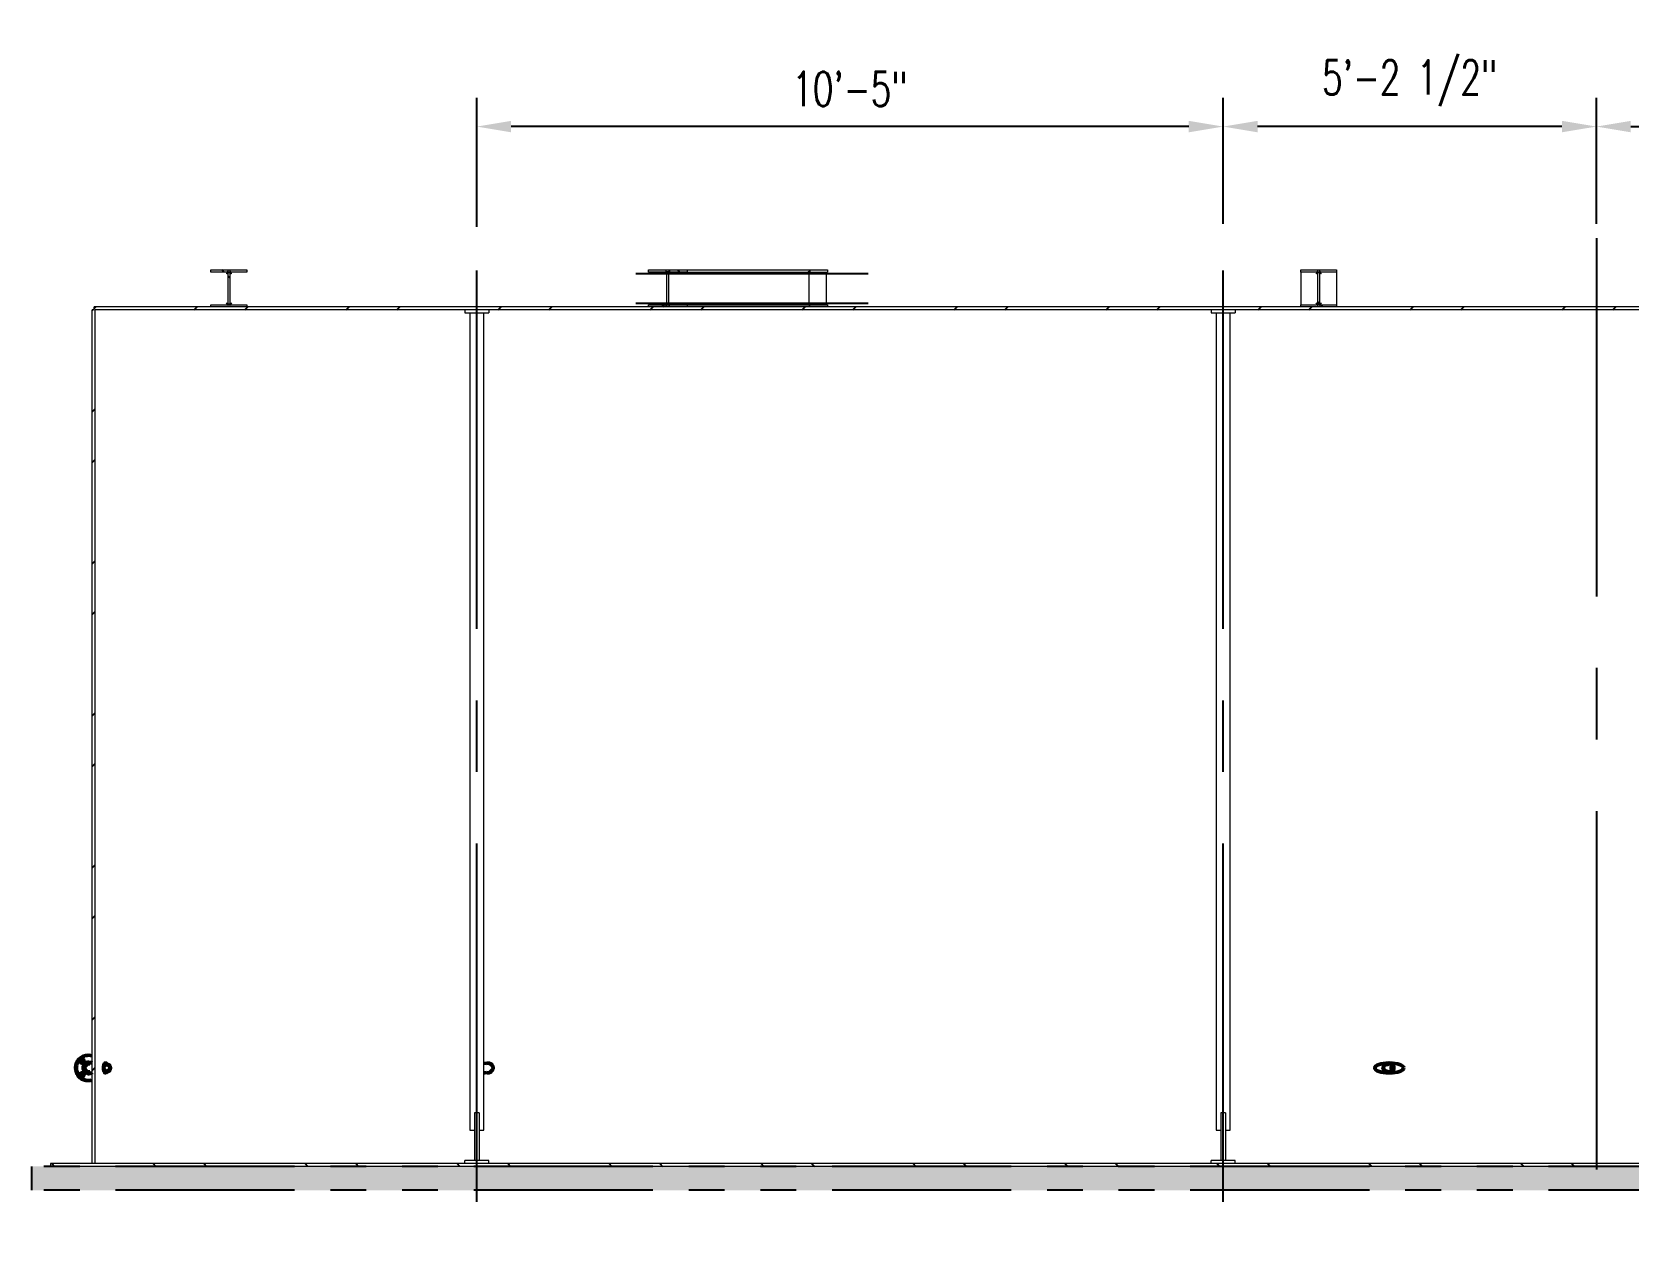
# Model space of a CAD drawing. Header units: inches. Extents: x 0 to 4731, y 0 to 1632.
# Drawn here: x 3550.8 to 3818.1, y 968.1 to 1169.7 of the extents above; entities that cross this region are included whole.
import ezdxf

# ---------------------------------------------------------------- set-up
doc = ezdxf.new("R2010")
doc.units = ezdxf.units.IN
doc.header["$LTSCALE"] = 48
doc.header["$MEASUREMENT"] = 0
doc.linetypes.add('CENTER', pattern=[2, 1.25, -0.25, 0.25, -0.25])
doc.linetypes.add('PHANTOM2', pattern=[1.25, 0.625, -0.125, 0.125, -0.125, 0.125, -0.125])
for name, color, linetype, lineweight in [('AM_0', 7, 'Continuous', 50), ('AM_11', 92, 'PHANTOM2', 25), ('AM_7', 142, 'CENTER', 25), ('Am_8', 1, 'Continuous', 25), ('Equipment-AM_5', 92, 'Continuous', 25)]:
    doc.layers.add(name, color=color, linetype=linetype, lineweight=lineweight)
doc.styles.get("Standard").update_dxf_attribs({"font": 'ROMANS.SHX', "width": 0.7})
doc.dimstyles.new('VALMET_ANSI$0', dxfattribs={"dimscale": 48, "dimtxt": 0.12, "dimasz": 0.12, "dimexe": 0.1, "dimexo": 0.05, "dimgap": 0.06, "dimtad": 1, "dimtoh": 1, "dimdec": 5, "dimzin": 7, "dimdsep": 46, "dimlunit": 4, "dimtxsty": 'Standard', "dimcen": 0, "dimclrd": 256, "dimclre": 256, "dimclrt": 140, "dimadec": 0, "dimazin": 2, "dimtp": 0.1, "dimtm": 0.1, "dimtfac": 0.71, "dimtdec": 5, "dimtofl": 0, "dimtmove": 0, "dimatfit": 3, "dimfxl": 1, "dimfrac": 2, "dimtolj": 1, "dimtzin": 7, "dimlwd": -1, "dimlwe": -1, "dimarcsym": 1})
pattern_1 = [(135, (3095.74, 106.287), (-12.72792, -12.72792), []), (135, (3095.74, 114.772), (-12.72792, -12.72792), [])]

# ---------------------------------------------------------------- blocks, each defined once
blk = doc.blocks.new('*D610')
at = {"layer": 'Defpoints', "color": 0, "transparency": 16777216}
for p in [(3750.31, 1153.82), (3750.31, 1135.12), (3812.81, 1135.12)]:
    blk.add_point(p, dxfattribs=at)
at = {"layer": 'Equipment-AM_5', "linetype": 'ByBlock', "transparency": 16777216}
for p, q in [((3750.31, 1137.52), (3750.31, 1158.62)), ((3812.81, 1137.52), (3812.81, 1158.62)), ((3807.05, 1153.82), (3756.07, 1153.82))]:
    blk.add_line(p, q, dxfattribs=at)
at = {"layer": 'Equipment-AM_5', "transparency": 16777216}
for points in [[(3756.07, 1154.78), (3756.07, 1152.86), (3750.31, 1153.82)], [(3807.05, 1154.78), (3807.05, 1152.86), (3812.81, 1153.82)]]:
    blk.add_solid(points, dxfattribs=at)
at = {"layer": 'Equipment-AM_5', "color": 140, "transparency": 16777216, "insert": (3781.56, 1161.09), "char_height": 5.76, "attachment_point": 5}
blk.add_mtext('\\A1;5\'-2 1/2"', dxfattribs=at)
blk = doc.blocks.new('*D611')
at = {"layer": 'Defpoints', "color": 0, "transparency": 16777216}
for p in [(3625.31, 1153.82), (3625.31, 1134.62), (3750.31, 1135.12)]:
    blk.add_point(p, dxfattribs=at)
at = {"layer": 'Equipment-AM_5', "linetype": 'ByBlock', "transparency": 16777216}
for p, q in [((3625.31, 1137.02), (3625.31, 1158.62)), ((3750.31, 1137.52), (3750.31, 1158.62)), ((3744.55, 1153.82), (3631.07, 1153.82))]:
    blk.add_line(p, q, dxfattribs=at)
at = {"layer": 'Equipment-AM_5', "transparency": 16777216}
for points in [[(3631.07, 1154.78), (3631.07, 1152.86), (3625.31, 1153.82)], [(3744.55, 1154.78), (3744.55, 1152.86), (3750.31, 1153.82)]]:
    blk.add_solid(points, dxfattribs=at)
at = {"layer": 'Equipment-AM_5', "color": 140, "transparency": 16777216, "insert": (3687.81, 1160.13), "char_height": 5.76, "attachment_point": 5}
blk.add_mtext('\\A1;10\'-5"', dxfattribs=at)
blk = doc.blocks.new('*D612')
at = {"layer": 'Defpoints', "color": 0, "transparency": 16777216}
for p in [(3875.31, 1153.82), (3812.81, 1135.12), (3875.31, 1134.62)]:
    blk.add_point(p, dxfattribs=at)
at = {"layer": 'Equipment-AM_5', "linetype": 'ByBlock', "transparency": 16777216}
for p, q in [((3812.81, 1137.52), (3812.81, 1158.62)), ((3875.31, 1137.02), (3875.31, 1158.62)), ((3818.57, 1153.82), (3869.55, 1153.82))]:
    blk.add_line(p, q, dxfattribs=at)
at = {"layer": 'Equipment-AM_5', "transparency": 16777216}
for points in [[(3818.57, 1154.78), (3818.57, 1152.86), (3812.81, 1153.82)], [(3869.55, 1154.78), (3869.55, 1152.86), (3875.31, 1153.82)]]:
    blk.add_solid(points, dxfattribs=at)
at = {"layer": 'Equipment-AM_5', "color": 140, "transparency": 16777216, "insert": (3844.06, 1161.09), "char_height": 5.76, "attachment_point": 5}
blk.add_mtext('\\A1;5\'-2 1/2"', dxfattribs=at)

msp = doc.modelspace()

# ---------------------------------------------------------------- hatches: boundary and pattern name
at = {"layer": 'Am_8'}
h = msp.add_hatch(dxfattribs=at)
h.set_pattern_fill('ANSI32', color=256, scale=48, angle=90, style=0)
h.set_pattern_definition(pattern_1)
edge = h.paths.add_edge_path(flags=0)
edge.add_line((3580.799903, 1123.621149), (3586.819903, 1123.621149))
edge.add_line((3586.819903, 1123.621149), (3586.819903, 1123.986149))
edge.add_line((3586.819903, 1123.986149), (3584.189903, 1123.986149))
edge.add_arc((3584.189903, 1124.236149), 0.25, 180, 270, ccw=False)
edge.add_line((3583.939903, 1124.236149), (3583.939903, 1129.206149))
edge.add_arc((3584.189903, 1129.206149), 0.25, 90, 180, ccw=False)
edge.add_line((3584.189903, 1129.456149), (3586.819903, 1129.456149))
edge.add_line((3586.819903, 1129.456149), (3586.819903, 1129.821149))
edge.add_line((3586.819903, 1129.821149), (3580.799903, 1129.821149))
edge.add_line((3580.799903, 1129.821149), (3580.799903, 1129.456149))
edge.add_line((3580.799903, 1129.456149), (3583.429903, 1129.456149))
edge.add_arc((3583.429903, 1129.206149), 0.25, 0, 90, ccw=False)
edge.add_line((3583.679903, 1129.206149), (3583.679903, 1124.236149))
edge.add_arc((3583.429903, 1124.236149), 0.25, 270, 360, ccw=False)
edge.add_line((3583.429903, 1123.986149), (3580.799903, 1123.986149))
edge.add_line((3580.799903, 1123.986149), (3580.799903, 1123.621149))
h = msp.add_hatch(dxfattribs=at)
h.set_pattern_fill('ANSI32', color=256, scale=48, angle=90, style=0)
h.set_pattern_definition(pattern_1)
edge = h.paths.add_edge_path(flags=0)
edge.add_line((3660.527745, 1129.456149), (3660.527745, 1129.821149))
edge.add_line((3660.527745, 1129.821149), (3654.079453, 1129.821149))
edge.add_line((3654.079453, 1129.821149), (3654.079453, 1129.456149))
edge.add_line((3654.079453, 1129.456149), (3656.896564, 1129.456149))
edge.add_ellipse((3656.896564, 1129.206149), major_axis=(0.267786, 0), ratio=0.9335804265, start_angle=0, end_angle=90, ccw=False)
edge.add_line((3657.16435, 1129.206149), (3657.16435, 1124.236149))
edge.add_ellipse((3656.896564, 1124.236149), major_axis=(0.267786, 0), ratio=0.9335804265, start_angle=-90, end_angle=0, ccw=False)
edge.add_line((3656.896564, 1123.986149), (3654.079453, 1123.986149))
edge.add_line((3654.079453, 1123.986149), (3654.079453, 1123.621149))
edge.add_line((3654.079453, 1123.621149), (3660.527745, 1123.621149))
edge.add_line((3660.527745, 1123.621149), (3660.527745, 1123.986149))
edge.add_line((3660.527745, 1123.986149), (3657.710634, 1123.986149))
edge.add_ellipse((3657.710634, 1124.236149), major_axis=(0.267786, 0), ratio=0.9335804265, start_angle=180, end_angle=270, ccw=False)
edge.add_line((3657.442848, 1124.236149), (3657.442848, 1129.206149))
edge.add_ellipse((3657.710634, 1129.206149), major_axis=(0.267786, 0), ratio=0.9335804265, start_angle=90, end_angle=180, ccw=False)
edge.add_line((3657.710634, 1129.456149), (3660.527745, 1129.456149))
h = msp.add_hatch(dxfattribs=at)
h.set_pattern_fill('ANSI32', color=256, scale=48, angle=90, style=0)
h.set_pattern_definition(pattern_1)
edge = h.paths.add_edge_path(flags=0)
edge.add_line((3763.299903, 1123.986149), (3763.299903, 1123.621149))
edge.add_line((3763.299903, 1123.621149), (3769.319903, 1123.621149))
edge.add_line((3769.319903, 1123.621149), (3769.319903, 1123.986149))
edge.add_line((3769.319903, 1123.986149), (3766.689903, 1123.986149))
edge.add_arc((3766.689903, 1124.236149), 0.25, 180, 270, ccw=False)
edge.add_line((3766.439903, 1124.236149), (3766.439903, 1129.206149))
edge.add_arc((3766.689903, 1129.206149), 0.25, 90, 180, ccw=False)
edge.add_line((3766.689903, 1129.456149), (3769.319903, 1129.456149))
edge.add_line((3769.319903, 1129.456149), (3769.319903, 1129.821149))
edge.add_line((3769.319903, 1129.821149), (3763.299903, 1129.821149))
edge.add_line((3763.299903, 1129.821149), (3763.299903, 1129.456149))
edge.add_line((3763.299903, 1129.456149), (3765.929903, 1129.456149))
edge.add_arc((3765.929903, 1129.206149), 0.25, 0, 90, ccw=False)
edge.add_line((3766.179903, 1129.206149), (3766.179903, 1124.236149))
edge.add_arc((3765.929903, 1124.236149), 0.25, 270, 360, ccw=False)
edge.add_line((3765.929903, 1123.986149), (3763.299903, 1123.986149))
h = msp.add_hatch(dxfattribs=at)
h.set_pattern_fill('ANSI32', color=256, scale=48, style=0)
h.set_pattern_definition([(45, (3095.74, 106.287), (-12.72792, 12.72792), []), (45, (3104.224, 106.287), (-12.72792, 12.72792), [])])
h.paths.add_polyline_path([(4064.715301, 980.121149), (4064.715301, 1123.621149), (3561.239927, 1123.621149), (3561.239927, 1123.121149), (3560.904505, 1123.121149), (3560.904505, 980.121149), (3561.404901, 980.121149), (3561.404901, 1123.121149), (4064.214905, 1123.121149), (4064.214905, 980.121149)], flags=0)
h = msp.add_hatch(dxfattribs=at)
h.set_pattern_fill('SACNCR', color=256, scale=48, style=0)
h.set_pattern_definition([(45, (3095.739, 106.287), (-3.18198, 3.18198), []), (45, (3098.921, 106.287), (-3.18198, 3.18198), [0, -4.5])])
h.paths.add_polyline_path([(4074.809903, 975.621149), (4074.809903, 979.621149), (3550.809903, 979.621149), (3550.809903, 975.621149)], flags=0)
h = msp.add_hatch(dxfattribs=at)
h.set_pattern_fill('ANSI32', color=256, scale=48, angle=90, style=0)
h.set_pattern_definition(pattern_1)
h.paths.add_polyline_path([(3553.899287, 979.621149), (4071.720519, 979.621149), (4071.720519, 980.121149), (3553.899287, 980.121149)], flags=0)

# ---------------------------------------------------------------- linework, layer by layer
at = {"layer": 'AM_0', "lineweight": 18}
for p, q in [((3580.799903, 1129.456149), (3580.799903, 1129.821149)), ((3580.799903, 1129.821149), (3586.819903, 1129.821149)), ((3583.429903, 1129.456149), (3580.799903, 1129.456149)), ((3583.679903, 1124.236149), (3583.679903, 1129.206149)), ((3583.939903, 1129.206149), (3583.939903, 1124.236149)), ((3586.819903, 1129.456149), (3584.189903, 1129.456149)), ((3586.819903, 1129.821149), (3586.819903, 1129.456149)), ((3654.079453, 1129.821149), (3660.527745, 1129.821149)), ((3654.079453, 1129.456149), (3654.079453, 1129.821149)), ((3656.896564, 1129.456149), (3654.079453, 1129.456149)), ((3657.16435, 1124.236149), (3657.16435, 1129.206149)), ((3657.442848, 1129.206149), (3657.442848, 1124.236149)), ((3657.442848, 1129.206149), (3680.949152, 1129.206149)), ((3660.527745, 1129.456149), (3657.710634, 1129.456149)), ((3660.527745, 1129.821149), (3660.527745, 1129.456149)), ((3660.527745, 1129.821149), (3684.03405, 1129.821149)), ((3660.527745, 1129.456149), (3684.03405, 1129.456149)), ((3680.949152, 1129.206149), (3680.949152, 1124.236149)), ((3683.819903, 1129.456149), (3683.819903, 1123.986149)), ((3684.03405, 1129.821149), (3684.03405, 1129.456149)), ((3763.299903, 1129.456149), (3763.299903, 1129.821149)), ((3763.299903, 1129.821149), (3769.319903, 1129.821149)), ((3765.929903, 1129.456149), (3763.299903, 1129.456149)), ((3763.299903, 1129.456149), (3763.299903, 1123.986149)), ((3766.179903, 1124.236149), (3766.179903, 1129.206149)), ((3766.439903, 1129.206149), (3766.439903, 1124.236149)), ((3769.319903, 1129.456149), (3766.689903, 1129.456149)), ((3769.319903, 1129.821149), (3769.319903, 1129.456149)), ((3769.319903, 1129.456149), (3769.319903, 1123.986149)), ((3560.904505, 980.121149), (3560.904505, 1123.121149)), ((3561.239927, 1123.121149), (3560.904505, 1123.121149)), ((3561.239927, 1123.121149), (3561.239927, 1123.621149)), ((4064.715301, 1123.621149), (3561.239927, 1123.621149)), ((4064.214905, 1123.121149), (3561.404901, 1123.121149)), ((3561.404901, 980.121149), (3561.404901, 1123.121149)), ((3580.799903, 1123.621149), (3580.799903, 1123.986149)), ((3580.799903, 1123.986149), (3583.429903, 1123.986149)), ((3586.819903, 1123.621149), (3580.799903, 1123.621149)), ((3584.189903, 1123.986149), (3586.819903, 1123.986149)), ((3586.819903, 1123.986149), (3586.819903, 1123.621149)), ((3623.309903, 1123.121149), (3623.309903, 1122.621149)), ((3627.309903, 1123.121149), (3627.309903, 1122.621149)), ((3654.079453, 1123.621149), (3654.079453, 1123.986149)), ((3654.079453, 1123.986149), (3656.896564, 1123.986149)), ((3660.527745, 1123.621149), (3654.079453, 1123.621149)), ((3657.442848, 1124.236149), (3680.949152, 1124.236149)), ((3657.710634, 1123.986149), (3660.527745, 1123.986149)), ((3660.527745, 1123.986149), (3660.527745, 1123.621149)), ((3660.527745, 1123.986149), (3684.03405, 1123.986149)), ((3684.03405, 1123.986149), (3684.03405, 1123.621149)), ((3748.309903, 1123.121149), (3748.309903, 1122.621149)), ((3752.309903, 1123.121149), (3752.309903, 1122.621149)), ((3763.299903, 1123.986149), (3765.929903, 1123.986149)), ((3763.299903, 1123.621149), (3763.299903, 1123.986149)), ((3769.319903, 1123.621149), (3763.299903, 1123.621149)), ((3766.689903, 1123.986149), (3769.319903, 1123.986149)), ((3769.319903, 1123.986149), (3769.319903, 1123.621149)), ((3623.309903, 1122.621149), (3627.309903, 1122.621149)), ((3624.122403, 1122.621149), (3624.122403, 985.702079)), ((3626.497403, 985.702079), (3626.497403, 1122.621149)), ((3748.309903, 1122.621149), (3752.309903, 1122.621149)), ((3749.122403, 1122.621149), (3749.122403, 985.702079)), ((3751.497403, 985.702079), (3751.497403, 1122.621149)), ((3560.312566, 998.246149), (3560.183157, 998.246149)), ((3560.344919, 997.089899), (3560.312566, 997.089899)), ((3560.231685, 996.778649), (3560.16432, 996.77494)), ((3560.16432, 995.467358), (3560.231685, 995.463649)), ((3560.904505, 996.778649), (3560.231685, 996.778649)), ((3560.231685, 995.463649), (3560.904505, 995.463649)), ((3560.312566, 995.152399), (3560.344919, 995.152399)), ((3562.919457, 995.463649), (3563.337514, 995.463649)), ((3563.337514, 996.778649), (3562.91973, 996.778649)), ((3626.601709, 996.92836), (3626.497403, 996.914821)), ((3627.619103, 996.778649), (3626.497403, 996.778649)), ((3626.497403, 995.463649), (3627.619103, 995.463649)), ((3779.60912, 996.778649), (3778.674053, 996.778649)), ((3778.674053, 995.463649), (3779.60912, 995.463649)), ((3560.183157, 993.996149), (3560.312566, 993.996149)), ((3625.684903, 988.621149), (3624.934903, 988.621149)), ((3624.934903, 988.621149), (3624.934903, 980.621149)), ((3625.684903, 988.621149), (3625.684903, 980.621149)), ((3750.684903, 988.621149), (3749.934903, 988.621149)), ((3749.934903, 988.621149), (3749.934903, 980.621149)), ((3750.684903, 988.621149), (3750.684903, 980.621149)), ((3624.122403, 985.702079), (3624.934903, 985.702079)), ((3625.684903, 985.702079), (3626.497403, 985.702079)), ((3749.122403, 985.702079), (3749.934903, 985.702079)), ((3750.684903, 985.702079), (3751.497403, 985.702079)), ((3553.899287, 980.121149), (3553.899287, 979.621149)), ((4071.720519, 980.121149), (3553.899287, 980.121149)), ((4071.720519, 979.621149), (3553.899287, 979.621149)), ((3561.404901, 980.121149), (3560.904505, 980.121149)), ((3627.309903, 980.621149), (3623.309903, 980.621149)), ((3623.309903, 980.121149), (3623.309903, 980.621149)), ((3627.309903, 980.121149), (3627.309903, 980.621149)), ((3748.309903, 980.121149), (3748.309903, 980.621149)), ((3752.309903, 980.621149), (3748.309903, 980.621149)), ((3752.309903, 980.121149), (3752.309903, 980.621149))]:
    msp.add_line(p, q, dxfattribs=at)
at = {"layer": 'AM_0', "flags": 128}
for points in [[(3558.731755, 997.623751), (3558.619672, 997.497969), (3558.517729, 997.363259), (3558.426587, 997.220492), (3558.346837, 997.070596), (3558.278996, 996.914542), (3558.223504, 996.753343), (3558.180722, 996.588044), (3558.150926, 996.419717), (3558.134309, 996.249454), (3558.130981, 996.078358), (3558.140961, 995.90754), (3558.164186, 995.738107), (3558.200505, 995.571159), (3558.249682, 995.407777), (3558.311398, 995.249022), (3558.385254, 995.095923), (3558.470769, 994.949473), (3558.56739, 994.810622), (3558.67449, 994.68027), (3558.791374, 994.559262), (3558.917284, 994.448384), (3559.051404, 994.348355), (3559.192864, 994.259823), (3559.340747, 994.183362), (3559.494092, 994.119469), (3559.651907, 994.068557), (3559.813167, 994.030957), (3559.976826, 994.006913), (3560.141824, 993.99658), (3560.183157, 993.996149)], [(3558.861164, 997.623751), (3558.749082, 997.497969), (3558.647138, 997.363259), (3558.555996, 997.220492), (3558.476246, 997.070596), (3558.408405, 996.914542), (3558.352914, 996.753343), (3558.310131, 996.588044), (3558.280335, 996.419717), (3558.263719, 996.249454), (3558.26039, 996.078358), (3558.270371, 995.90754), (3558.293596, 995.738107), (3558.329914, 995.571159), (3558.379091, 995.407777), (3558.440808, 995.249022), (3558.514663, 995.095923), (3558.600179, 994.949473), (3558.6968, 994.810622), (3558.803899, 994.68027), (3558.920784, 994.559262), (3559.046694, 994.448384), (3559.180814, 994.348355), (3559.322274, 994.259823), (3559.470156, 994.183362), (3559.623502, 994.119469), (3559.781316, 994.068557), (3559.942576, 994.030957), (3560.106236, 994.006913), (3560.271233, 993.99658), (3560.436499, 994.000026), (3560.600961, 994.017229), (3560.763552, 994.048076), (3560.904505, 994.086431)], [(3559.031918, 997.446974), (3558.991024, 997.394306), (3558.962023, 997.333768), (3558.94627, 997.268191), (3558.944503, 997.200641), (3558.956803, 997.134278), (3558.982596, 997.072203), (3559.020675, 997.01732), (3559.06926, 996.972195), (3559.12608, 996.938937), (3559.188476, 996.919102), (3559.253533, 996.913618), (3559.318207, 996.922741), (3559.379475, 996.946044), (3559.434472, 996.982437), (3559.480626, 997.030219), (3559.51578, 997.087156), (3559.538288, 997.150586), (3559.5471, 997.217541), (3559.541803, 997.284893), (3559.522644, 997.349491), (3559.49052, 997.408314), (3559.446932, 997.458614), (3559.393919, 997.498036), (3559.333959, 997.524739), (3559.269857, 997.537473), (3559.204609, 997.535643), (3559.141267, 997.519335), (3559.082791, 997.48931), (3559.031918, 997.446974)], [(3559.031918, 995.237266), (3558.991024, 995.184597), (3558.962023, 995.124059), (3558.94627, 995.058482), (3558.944503, 994.990933), (3558.956803, 994.924569), (3558.982596, 994.862494), (3559.020675, 994.807611), (3559.06926, 994.762486), (3559.12608, 994.729228), (3559.188476, 994.709394), (3559.253533, 994.70391), (3559.318207, 994.713032), (3559.379475, 994.736335), (3559.434472, 994.772728), (3559.480626, 994.820511), (3559.51578, 994.877447), (3559.538288, 994.940877), (3559.5471, 995.007833), (3559.541803, 995.075184), (3559.522644, 995.139782), (3559.49052, 995.198606), (3559.446932, 995.248905), (3559.393919, 995.288327), (3559.333959, 995.31503), (3559.269857, 995.327764), (3559.204609, 995.325934), (3559.141267, 995.309626), (3559.082791, 995.279602), (3559.031918, 995.237266)], [(3559.650898, 996.806159), (3559.575967, 996.718596), (3559.511777, 996.62232), (3559.459265, 996.518737), (3559.419195, 996.409355), (3559.392153, 996.295771), (3559.378533, 996.179641), (3559.378533, 996.062658), (3559.392153, 995.946527), (3559.419195, 995.832943), (3559.459265, 995.723562), (3559.511777, 995.619978), (3559.575967, 995.523703), (3559.650898, 995.43614), (3559.735477, 995.358565), (3559.828472, 995.292111), (3559.928526, 995.237746), (3560.034181, 995.196263), (3560.143894, 995.168267), (3560.256068, 995.154167), (3560.312566, 995.152399)], [(3559.68325, 996.806159), (3559.608319, 996.718596), (3559.544129, 996.62232), (3559.491617, 996.518737), (3559.451548, 996.409355), (3559.424506, 996.295771), (3559.410885, 996.179641), (3559.410885, 996.062658), (3559.424506, 995.946527), (3559.451548, 995.832943), (3559.491617, 995.723562), (3559.544129, 995.619978), (3559.608319, 995.523703), (3559.68325, 995.43614), (3559.76783, 995.358565), (3559.860825, 995.292111), (3559.960879, 995.237746), (3560.066533, 995.196263), (3560.176247, 995.168267), (3560.28842, 995.154167), (3560.401417, 995.154167), (3560.513591, 995.168267), (3560.623304, 995.196263), (3560.728959, 995.237746), (3560.829013, 995.292111), (3560.904505, 995.34471)], [(3560.512483, 995.463649), (3560.484538, 995.456689), (3560.391776, 995.442882), (3560.298061, 995.442882), (3560.2053, 995.456689), (3560.11538, 995.484023), (3560.030134, 995.524328), (3559.951295, 995.576781), (3559.88047, 995.640317), (3559.8191, 995.71364), (3559.768433, 995.79526), (3559.729502, 995.883514), (3559.7031, 995.976605), (3559.689763, 996.072639), (3559.689763, 996.16966), (3559.7031, 996.265694), (3559.729502, 996.358785), (3559.768433, 996.447039), (3559.8191, 996.528658), (3559.88047, 996.601982), (3559.951295, 996.665517), (3560.030134, 996.717971), (3560.11538, 996.758275), (3560.2053, 996.785609), (3560.298061, 996.799417), (3560.391776, 996.799417), (3560.484538, 996.785609), (3560.512483, 996.778649)], [(3560.334545, 996.778649), (3560.3066, 996.785609), (3560.25595, 996.794882)], [(3560.25595, 995.447416), (3560.3066, 995.456689), (3560.334545, 995.463649)], [(3563.33473, 996.778649), (3563.333521, 996.781204), (3563.269016, 996.874289), (3563.20388, 996.928607), (3563.139327, 996.950231), (3563.068078, 996.940869), (3562.99854, 996.893187), (3562.931817, 996.802392), (3562.904352, 996.748443), (3562.877805, 996.682892), (3562.848685, 996.58953), (3562.822443, 996.470543), (3562.804834, 996.348193), (3562.798206, 996.2754), (3562.79392, 996.196095), (3562.792612, 996.121149)], [(3562.792612, 996.121149), (3562.796148, 995.998138), (3562.801447, 995.927619), (3562.808478, 995.863263), (3562.822648, 995.770519), (3562.838961, 995.691897), (3562.876467, 995.562685), (3562.917114, 995.4673), (3562.980434, 995.368607), (3563.046627, 995.31189), (3563.114583, 995.291419), (3563.172442, 995.298834), (3563.23116, 995.331101), (3563.289842, 995.392595), (3563.332992, 995.463649)], [(3562.827256, 995.729679), (3562.864512, 995.682387), (3562.93126, 995.615764), (3563.006667, 995.559912), (3563.089125, 995.516022), (3563.176877, 995.485029), (3563.268053, 995.467594), (3563.360709, 995.464088), (3563.452871, 995.474586), (3563.542574, 995.498865), (3563.627907, 995.536407), (3563.70705, 995.586411), (3563.778318, 995.647813), (3563.84019, 995.719303), (3563.891349, 995.799357), (3563.930704, 995.88627), (3563.957416, 995.978189), (3563.970916, 996.073155), (3563.970916, 996.169144), (3563.957416, 996.26411), (3563.930704, 996.356029), (3563.891349, 996.442941), (3563.84019, 996.522996), (3563.778318, 996.594486), (3563.70705, 996.655887), (3563.627907, 996.705892), (3563.542574, 996.743433), (3563.452871, 996.767712), (3563.360709, 996.778211), (3563.268053, 996.774705), (3563.176877, 996.75727), (3563.089125, 996.726277), (3563.006667, 996.682387), (3562.93126, 996.626535), (3562.864512, 996.559911), (3562.824646, 996.508948)], [(3562.830886, 996.121149), (3562.837796, 996.034819), (3562.858336, 995.950844), (3562.891948, 995.871515), (3562.937713, 995.798995), (3562.994384, 995.735262), (3563.060415, 995.682055), (3563.134004, 995.640826), (3563.213144, 995.612699), (3563.295677, 995.598441), (3563.379351, 995.598441), (3563.461884, 995.612699), (3563.541024, 995.640826), (3563.614613, 995.682055), (3563.680644, 995.735262), (3563.737315, 995.798995), (3563.78308, 995.871515), (3563.816692, 995.950844), (3563.837232, 996.034819), (3563.844142, 996.121149), (3563.837232, 996.207479), (3563.816692, 996.291454), (3563.78308, 996.370784), (3563.737315, 996.443304), (3563.680644, 996.507036), (3563.614613, 996.560243), (3563.541024, 996.601472), (3563.461884, 996.6296), (3563.379351, 996.643858), (3563.295677, 996.643858), (3563.213144, 996.6296), (3563.134004, 996.601472), (3563.060415, 996.560243), (3562.994384, 996.507036), (3562.937713, 996.443304), (3562.891948, 996.370784), (3562.858336, 996.291454), (3562.837796, 996.207479), (3562.830886, 996.121149)], [(3562.975362, 995.376511), (3562.993044, 995.394807), (3563.035642, 995.463649)], [(3563.03637, 996.778649), (3563.026911, 996.797004), (3562.976269, 996.862881)], [(3626.947346, 996.883184), (3626.500792, 996.94155), (3626.497403, 996.941611)], [(3626.497403, 995.304029), (3626.650652, 995.314942), (3626.947346, 995.359114)], [(3626.497403, 995.324015), (3626.529202, 995.318645), (3626.617251, 995.312564)], [(3627.925591, 996.444511), (3627.866963, 996.568645), (3627.790673, 996.679594), (3627.698908, 996.774801), (3627.594088, 996.851325), (3627.479368, 996.907266), (3627.357902, 996.940735), (3627.233216, 996.951101), (3627.108833, 996.937743), (3626.98825, 996.901367), (3626.947346, 996.883184)], [(3626.947346, 995.359114), (3627.078371, 995.311396), (3627.202149, 995.292383), (3627.327099, 995.296731), (3627.449664, 995.324644), (3627.566415, 995.375009), (3627.673923, 995.446702), (3627.769268, 995.537406), (3627.849538, 995.644799), (3627.912659, 995.765619), (3627.925591, 995.797788)], [(3627.925591, 995.797788), (3627.926627, 995.798889), (3627.983727, 995.868225), (3628.030229, 995.946536), (3628.067124, 996.063828), (3628.065392, 996.188794), (3628.030268, 996.295681), (3627.984806, 996.372552), (3627.929085, 996.440778), (3627.925591, 996.444511)], [(3778.898932, 996.121149), (3778.896535, 996.216882), (3778.889397, 996.310574), (3778.877669, 996.40023), (3778.861601, 996.483937), (3778.841536, 996.559911), (3778.817902, 996.626535), (3778.791202, 996.682387), (3778.762004, 996.726277), (3778.730933, 996.75727), (3778.698649, 996.774705), (3778.66584, 996.778211), (3778.633207, 996.767712), (3778.601445, 996.743433), (3778.57123, 996.705892), (3778.543206, 996.655887), (3778.517971, 996.594486), (3778.496063, 996.522996), (3778.477948, 996.442941), (3778.464014, 996.356029), (3778.454555, 996.26411), (3778.449775, 996.169144), (3778.449775, 996.073155), (3778.454555, 995.978189), (3778.464014, 995.88627), (3778.477948, 995.799357), (3778.496063, 995.719303), (3778.517971, 995.647813), (3778.543206, 995.586411), (3778.57123, 995.536407), (3778.601445, 995.498865), (3778.633207, 995.474586), (3778.66584, 995.464088), (3778.698649, 995.467594), (3778.730933, 995.485029), (3778.762004, 995.516022), (3778.791202, 995.559912), (3778.817902, 995.615764), (3778.841536, 995.682387), (3778.861601, 995.758362), (3778.877669, 995.842069), (3778.889397, 995.931724), (3778.896535, 996.025416), (3778.898932, 996.121149)], [(3778.853443, 996.121149), (3778.850996, 996.207479), (3778.843723, 996.291454), (3778.831822, 996.370784), (3778.815617, 996.443304), (3778.795551, 996.507036), (3778.77217, 996.560243), (3778.746113, 996.601472), (3778.718091, 996.6296), (3778.688867, 996.643858), (3778.65924, 996.643858), (3778.630016, 996.6296), (3778.601993, 996.601472), (3778.575937, 996.560243), (3778.552556, 996.507036), (3778.53249, 996.443304), (3778.516285, 996.370784), (3778.504384, 996.291454), (3778.497111, 996.207479), (3778.494664, 996.121149), (3778.497111, 996.034819), (3778.504384, 995.950844), (3778.516285, 995.871515), (3778.53249, 995.798995), (3778.552556, 995.735262), (3778.575937, 995.682055), (3778.601993, 995.640826), (3778.630016, 995.612699), (3778.65924, 995.598441), (3778.688867, 995.598441), (3778.718091, 995.612699), (3778.746113, 995.640826), (3778.77217, 995.682055), (3778.795551, 995.735262), (3778.815617, 995.798995), (3778.831822, 995.871515), (3778.843723, 995.950844), (3778.850996, 996.034819), (3778.853443, 996.121149)]]:
    msp.add_lwpolyline(points, dxfattribs=at)
at = {"layer": 'AM_0'}
for centre, radius, start, end in [((3583.429903, 1129.206149), 0.25, 0, 90), ((3584.189903, 1129.206149), 0.25, 90, 180), ((3765.929903, 1129.206149), 0.25, 0, 90), ((3766.689903, 1129.206149), 0.25, 90, 180), ((3583.429903, 1124.236149), 0.25, 270, 0), ((3584.189903, 1124.236149), 0.25, 180, 270), ((3765.929903, 1124.236149), 0.25, 270, 0), ((3766.689903, 1124.236149), 0.25, 180, 270), ((3560.18946, 996.227953), 2.018206, 90.1789367, 136.24283243), ((3560.312501, 996.239878), 2.005364, 72.82984697, 136.36308776), ((3559.105341, 997.226004), 0.31439, 283.86019292, 76.13980708), ((3560.315802, 996.168994), 0.920911, 90.20133127, 136.22043786), ((3560.344454, 996.176313), 0.913179, 52.17159792, 136.39132177), ((3559.105341, 995.016295), 0.31439, 283.86019292, 76.13980708)]:
    msp.add_arc(centre, radius, start, end, dxfattribs=at)
for centre, major_axis, ratio, start_param, end_param in [((3656.896564, 1129.206149), (0.267786, 0), 0.9335804265, 0, 1.5707963268), ((3657.710634, 1129.206149), (0.267786, 0), 0.9335804265, 1.5707963268, 3.1415926536), ((3681.216938, 1129.206149), (0.267786, 0), 0.9335804265, 1.5707963268, 3.1415926536), ((3656.896564, 1124.236149), (0.267786, 0), 0.9335804265, 4.7123889804, 6.2831853072), ((3657.710634, 1124.236149), (0.267786, 0), 0.9335804265, 3.1415926536, 4.7123889804), ((3681.216938, 1124.236149), (0.267786, 0), 0.9335804265, 3.1415926536, 4.7123889804), ((3627.017046, 996.121149), (0.98649, 0), 0.8413670489, 0.4001884385, 1.4558196376), ((3627.017046, 996.121149), (0.98649, 0), 0.8413670489, 4.8338009671, 5.8829968686), ((3779.501803, 996.121149), (2.426758, 0), 0.3420201433, 1.8577585154, 4.4254267918)]:
    msp.add_ellipse(centre, major_axis=major_axis, ratio=ratio, start_param=start_param, end_param=end_param, dxfattribs=at)
msp.add_ellipse((3778.128064, 996.121149), major_axis=(2.426758, 0), ratio=0.3420201433, dxfattribs=at)
at = {"layer": 'AM_11'}
for p, q in [((3550.809903, 975.621149), (3550.809903, 979.621149)), ((4074.809903, 979.621149), (3550.809903, 979.621149)), ((4074.809903, 975.621149), (3550.809903, 975.621149))]:
    msp.add_line(p, q, dxfattribs=at)
at = {"layer": 'AM_7'}
for p, q in [((3625.309903, 973.702079), (3625.309903, 1134.621149)), ((3750.309903, 973.702079), (3750.309903, 1134.621149)), ((3812.809903, 1135.121149), (3812.809903, 968.121149)), ((3651.958704, 1129.206149), (3690.863005, 1129.206149)), ((3651.958704, 1124.236149), (3690.863005, 1124.236149))]:
    msp.add_line(p, q, dxfattribs=at)

# ---------------------------------------------------------------- dimensions: what is measured, and where the dimension line sits
at = {"layer": 'Equipment-AM_5'}
dim = msp.add_linear_dim(base=(3750.309903, 1153.82115), p1=(3812.809903, 1135.121149), p2=(3750.309903, 1135.121149), dimstyle='VALMET_ANSI$0', override={"dimpost": ''}, dxfattribs=at)
dim.commit()
dim.dimension.update_dxf_attribs({"geometry": '*D610', "text_midpoint": (3781.559903, 1161.089722)})
for base, p1, p2, picture, middle in [((3875.309903, 1153.82115), (3812.809903, 1135.121149), (3875.309903, 1134.621149), '*D612', (3844.059903, 1161.089722)), ((3625.309903, 1153.82115), (3750.309903, 1135.121149), (3625.309903, 1134.621149), '*D611', (3687.809903, 1160.129722))]:
    dim = msp.add_linear_dim(base=base, p1=p1, p2=p2, dimstyle='VALMET_ANSI$0', dxfattribs=at)
    dim.commit()
    dim.dimension.update_dxf_attribs({"geometry": picture, "text_midpoint": middle})

doc.saveas('drawing.dxf')
